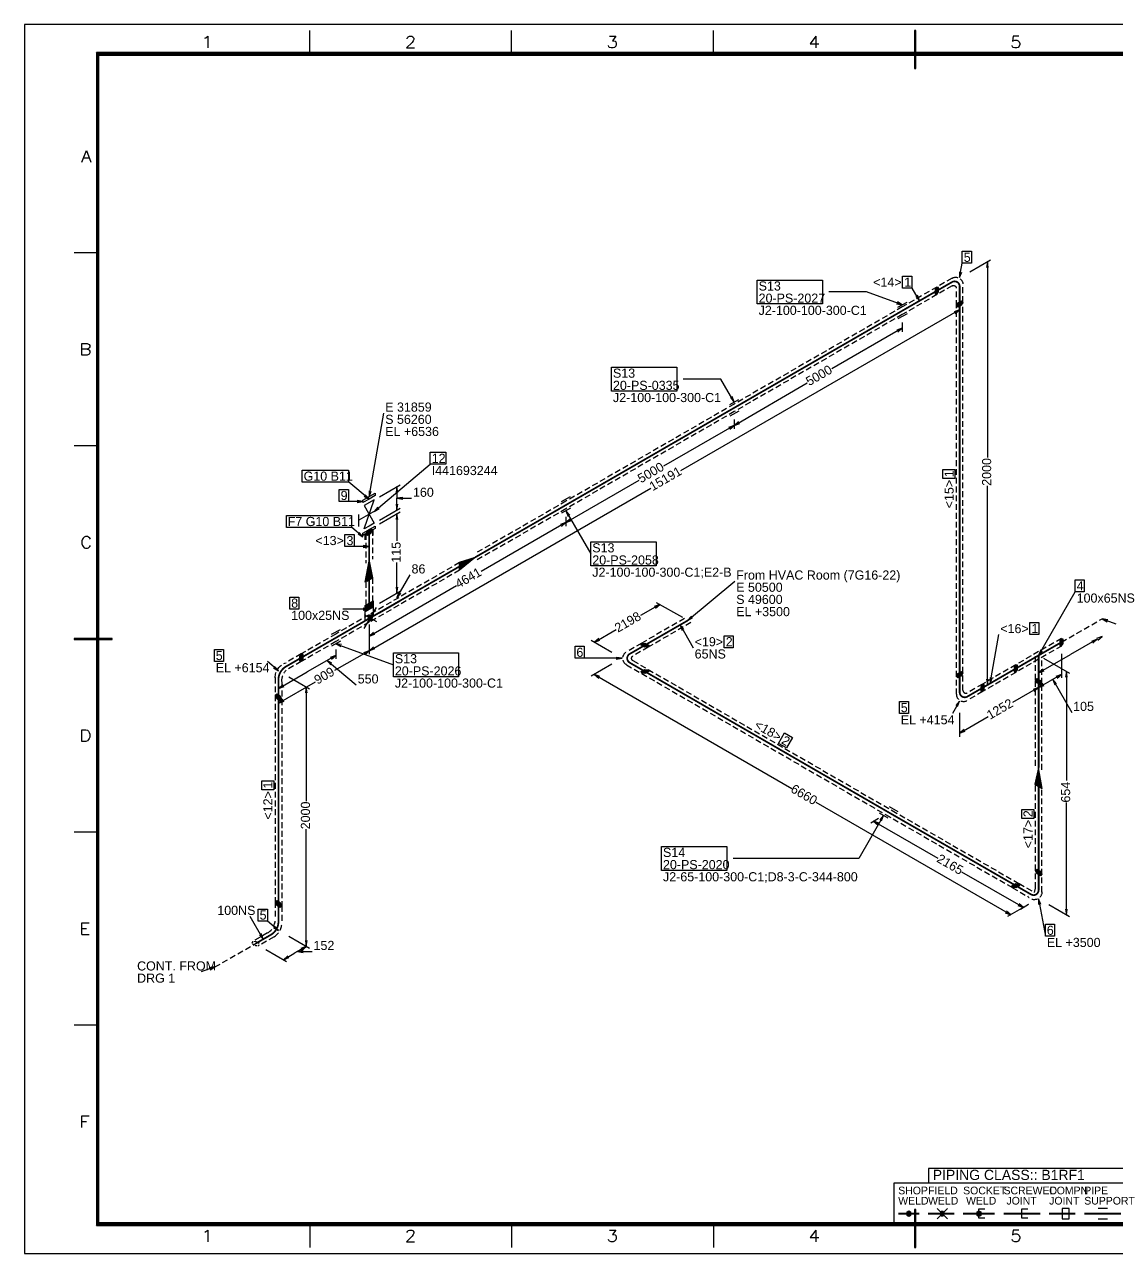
# Model space of a CAD drawing. Extents: x 0 to 594, y 0 to 420.
# Drawn here: x 0 to 373.3, y 0 to 420 of the extents above; entities that cross this region are included whole.
import ezdxf

# ---------------------------------------------------------------- set-up
doc = ezdxf.new("R2010")
doc.units = 0
doc.linetypes.add('GT100', pattern=[1, 0.666667, -0.333333])
doc.linetypes.add('GT110', pattern=[3, 2, -1])
doc.styles.add('HTX1', font='O8116901', dxfattribs={"width": 1.02})

msp = doc.modelspace()

# ---------------------------------------------------------------- linework, layer by layer
at = {"layer": 'GT_1', "flags": 128}
for points in [[(0, 0), (594, 0), (594, 420), (0, 420), (0, 0)], [(61.6, 415.3), (62, 415.5), (62.6, 416), (62.6, 412)], [(97.5, 410), (97.5, 418)], [(130.8, 415.1), (130.8, 415.3), (131, 415.6), (131.2, 415.8), (131.6, 416), (132.4, 416), (132.7, 415.8), (132.9, 415.6), (133.1, 415.3), (133.1, 414.9), (132.9, 414.5), (132.5, 413.9), (130.6, 412), (133.3, 412)], [(166.5, 410), (166.5, 418)], [(200, 416), (202.1, 416), (201, 414.5), (201.5, 414.5), (201.9, 414.3), (202.1, 414.1), (202.3, 413.5), (202.3, 413.2), (202.1, 412.6), (201.7, 412.2), (201.2, 412), (200.6, 412), (200, 412.2), (199.8, 412.4), (199.6, 412.8)], [(235.5, 410), (235.5, 418)], [(270.5, 416), (268.6, 413.4), (271.5, 413.4)], [(270.5, 416), (270.5, 412)], [(304.3, 405), (304.7, 405), (304.7, 418), (304.3, 418), (304.3, 405)], [(304.5, 405), (304.5, 418)], [(304.5, 410), (304.5, 418)], [(339.9, 416), (338, 416), (337.8, 414.3), (338, 414.5), (338.6, 414.7), (339.2, 414.7), (339.7, 414.5), (340.1, 414.1), (340.3, 413.5), (340.3, 413.2), (340.1, 412.6), (339.7, 412.2), (339.2, 412), (338.6, 412), (338, 412.2), (337.8, 412.4), (337.6, 412.8)], [(583.6, 409.6), (584.4, 410.4), (24.6, 410.4), (25.4, 409.6), (583.6, 409.6)], [(25.4, 409.6), (24.6, 410.4), (24.6, 9.6), (25.4, 10.4), (25.4, 409.6)], [(584.2, 410.2), (24.8, 410.2), (25, 410), (584, 410), (583.8, 409.8), (25.2, 409.8)], [(24.8, 410.2), (24.8, 9.8), (25, 10), (25, 410), (25.2, 409.8), (25.2, 10.2)], [(25, 10), (584, 10), (584, 85), (404, 85), (404, 410), (25, 410), (25, 10)], [(19.6, 373), (21.2, 377), (22.7, 373)], [(20.2, 374.4), (22.1, 374.4)], [(25, 342), (17, 342)], [(320.6, 342.5), (323.7, 342.5), (323.7, 338.4), (320.6, 338.4), (320.6, 342.5)], [(319.7, 333.5), (320.6, 338.4)], [(323.2, 335.5), (330.3, 339.6)], [(329.5, 337), (329.2, 339), (328.9, 337)], [(329.2, 339), (329.2, 272)], [(250.5, 332.7), (272.8, 332.7), (272.8, 324.5), (250.5, 324.5), (250.5, 332.7)], [(300.2, 334), (303.3, 334), (303.3, 329.9), (300.2, 329.9), (300.2, 334)], [(319.7, 335.5), (319.7, 333.5), (320.4, 335.4)], [(300.1, 324.2), (287.9, 328.6), (275, 328.6)], [(306, 325.6), (303.5, 329.9)], [(312.5, 330.1), (311.9, 330.2), (311.3, 329.4), (311.3, 327.9), (311.9, 327.8), (312.5, 328.6), (312.5, 330.1)], [(311.3, 329.4), (312.5, 329.4)], [(311.3, 329.2), (312.5, 329.2)], [(311.3, 329), (312.5, 329)], [(311.3, 328.8), (312.5, 328.8)], [(311.3, 328.6), (312.5, 328.6)], [(311.3, 328.4), (312.35, 328.4)], [(311.3, 328.2), (312.2, 328.2)], [(311.3, 328), (312.05, 328)], [(311.45, 329.6), (312.5, 329.6)], [(311.6, 329.8), (312.5, 329.8)], [(311.75, 330), (312.5, 330)], [(319.7, 329.5), (319.7, 321.3)], [(298.1, 324.5), (300.1, 324.2), (298.4, 325.2)], [(298.6, 323.4), (301.7, 325.1)], [(304.7, 327.1), (306, 325.6), (305.3, 327.5)], [(319.1, 323.4), (318.6, 323.9), (319.1, 324.9), (320.3, 325.6), (320.8, 325.1), (320.3, 324.1), (319.1, 323.4)], [(318.65, 324), (320.13, 324)], [(318.7, 323.8), (319.79, 323.8)], [(318.75, 324.2), (320.35, 324.2)], [(318.85, 324.4), (320.45, 324.4)], [(318.9, 323.6), (319.44, 323.6)], [(318.95, 324.6), (320.55, 324.6)], [(319.05, 324.8), (320.65, 324.8)], [(319.27, 325), (320.75, 325)], [(319.61, 325.2), (320.7, 325.2)], [(319.96, 325.4), (320.5, 325.4)], [(319.7, 322.5), (224.3, 267.5)], [(301.7, 321.1), (298.6, 319.4)], [(318.2, 321.2), (319.7, 322.5), (317.8, 321.8)], [(300.1, 316.2), (276, 302.3)], [(298.6, 314.9), (300.1, 316.2), (298.2, 315.5)], [(300.1, 318.2), (300.1, 315)], [(19.6, 307), (19.6, 311), (21.4, 311), (21.9, 310.8), (22.1, 310.6), (22.3, 310.3), (22.3, 309.9), (22.1, 309.5), (21.9, 309.3), (21.4, 309.1), (19.6, 309.1)], [(21.4, 309.1), (21.9, 308.9), (22.1, 308.7), (22.3, 308.4), (22.3, 307.8), (22.1, 307.4), (21.9, 307.2), (21.4, 307), (19.6, 307)], [(200.7, 302.9), (223, 302.9), (223, 294.7), (200.7, 294.7), (200.7, 302.9)], [(242.6, 291), (238.1, 298.8), (225.2, 298.8)], [(242.6, 283), (267.6, 297.5)], [(241.1, 290.2), (244.2, 291.9)], [(241.3, 292.5), (242.6, 291), (241.9, 292.9)], [(117.8, 258.6), (122.8, 287.2)], [(244.2, 287.9), (241.1, 286.2)], [(242.6, 283), (218.5, 269.1)], [(241.1, 281.7), (242.6, 283), (240.7, 282.3)], [(242.6, 285), (242.6, 281.8)], [(242.6, 285), (242.6, 281.8)], [(244.1, 284.3), (242.6, 283), (244.5, 283.7)], [(25, 276), (17, 276)], [(138.7, 273.8), (144, 273.8), (144, 269.7), (138.7, 269.7), (138.7, 273.8)], [(119.5, 253.6), (138.7, 269.7)], [(94.9, 267.7), (110.8, 267.7), (110.8, 263.6), (94.9, 263.6), (94.9, 267.7)], [(314, 264.8), (314, 267.9), (318.1, 267.9), (318.1, 264.8), (314, 264.8)], [(107.6, 261.1), (110.7, 261.1), (110.7, 257), (107.6, 257), (107.6, 261.1)], [(117.8, 257.8), (110.9, 263.6)], [(117.8, 206), (214.1, 261.6)], [(117.8, 260.6), (117.8, 258.6), (118.5, 260.5)], [(121.3, 258.6), (128.4, 262.7)], [(127.6, 260.1), (127.3, 262.1), (127, 260.1)], [(127.3, 262.1), (127.3, 258.1)], [(185.1, 249.8), (210.1, 264.3)], [(329.2, 194.3), (329.2, 262.4)], [(115.7, 257), (110.7, 257)], [(113.7, 256.7), (115.7, 257), (113.7, 257.3)], [(117.8, 257.8), (115.7, 256.6), (115.7, 257.4), (119.9, 259.8), (119.9, 259), (117.8, 257.8)], [(116.1, 258.8), (117.8, 257.8), (116.5, 259.3)], [(117.8, 248.6), (116.1, 247.6), (119.5, 257.6), (116.1, 255.6), (119.5, 249.6), (117.8, 248.6)], [(129.3, 258.4), (127.3, 258.1), (129.3, 257.8)], [(127.3, 254.1), (127.3, 258.1)], [(127.3, 258.1), (132.3, 258.1)], [(183.6, 257), (186.7, 258.7)], [(89.5, 252.2), (111.8, 252.2), (111.8, 248.1), (89.5, 248.1), (89.5, 252.2)], [(119.9, 253.8), (114.3, 250.6)], [(114.3, 248.5), (114.3, 252.5)], [(120.8, 255.1), (119.5, 253.6), (121.2, 254.6)], [(121.3, 250.6), (128.4, 254.7)], [(121.3, 249.4), (128.4, 253.5)], [(127, 256.1), (127.3, 254.1), (127.6, 256.1)], [(127.6, 250.9), (127.3, 252.9), (127, 250.9)], [(127.3, 252.9), (127.3, 243.6)], [(186.7, 254.7), (183.6, 253)], [(186.4, 252.3), (185.1, 253.8), (185.8, 251.9)], [(185.1, 253.8), (193.6, 239.1)], [(115.7, 244.9), (111.9, 248.1)], [(117.8, 246.6), (115.7, 245.4), (115.7, 246.2), (119.9, 248.6), (119.9, 247.8), (117.8, 246.6)], [(185.1, 249.8), (156.1, 233.1)], [(183.6, 248.5), (185.1, 249.8), (183.2, 249.1)], [(185.1, 251.8), (185.1, 248.6)], [(185.1, 251.8), (185.1, 248.6)], [(186.6, 251.1), (185.1, 249.8), (187, 250.5)], [(22.5, 244.1), (22.3, 244.5), (21.9, 244.8), (21.5, 245), (20.8, 245), (20.4, 244.8), (20, 244.5), (19.8, 244.1), (19.6, 243.5), (19.6, 242.5), (19.8, 242), (20, 241.6), (20.4, 241.2), (20.8, 241), (21.5, 241), (21.9, 241.2), (22.3, 241.6), (22.5, 242)], [(109.5, 245.7), (112.7, 245.7), (112.7, 241.6), (109.5, 241.6), (109.5, 245.7)], [(114, 245.9), (115.7, 244.9), (114.4, 246.4)], [(116.5, 243.9), (116.5, 245.9)], [(117.2, 247), (116.7, 246), (117.2, 245.5), (118.4, 246.2), (118.9, 247.2), (118.4, 247.7), (117.2, 247)], [(116.7, 246), (118.06, 246)], [(116.8, 246.2), (118.4, 246.2)], [(116.9, 246.4), (118.5, 246.4)], [(116.9, 245.8), (117.71, 245.8)], [(117, 246.6), (118.6, 246.6)], [(117.1, 246.8), (118.7, 246.8)], [(117.2, 247), (118.8, 247)], [(117.54, 247.2), (118.9, 247.2)], [(117.89, 247.4), (118.7, 247.4)], [(119.2, 245.5), (119.2, 247.4)], [(117.8, 241.6), (112.8, 241.6)], [(115.8, 241.3), (117.8, 241.6), (115.8, 241.9)], [(193.6, 243.2), (215.9, 243.2), (215.9, 235), (193.6, 235), (193.6, 243.2)], [(117.8, 230.2), (116.5, 229.4), (117.8, 236.6), (119, 230.9), (116.6, 229.5), (117.8, 236), (118.9, 230.8), (116.8, 229.6), (117.8, 235.3), (118.7, 230.7), (117, 229.7), (117.8, 234.7), (118.5, 230.6), (117.1, 229.8), (117.8, 234.1), (118.4, 230.5), (117.3, 229.9), (117.8, 233.5), (118.2, 230.4), (117.5, 230), (117.8, 232.9), (118, 230.3), (117.6, 230.1), (117.8, 232.3), (117.9, 230.2), (117.8, 230.2), (117.8, 236.6)], [(127.3, 225.7), (127.3, 236.1)], [(148.7, 234.8), (148.7, 236.3), (154.2, 238), (148.7, 233.5), (148.7, 236.1), (153.7, 237.7), (148.7, 233.6), (148.7, 236), (153.1, 237.4), (148.7, 233.7), (148.7, 235.8), (152.6, 237), (148.7, 233.9), (148.7, 235.6), (152.1, 236.8), (148.7, 234.1), (148.7, 235.4), (151.5, 236.4), (148.7, 234.3), (148.7, 235.2), (151.1, 236.2), (148.7, 234.5), (148.7, 235), (150.5, 235.8), (148.7, 234.7), (148.7, 234.8), (154.2, 238)], [(127.3, 224.1), (131.8, 231.9)], [(117.8, 211), (147.7, 228.3)], [(127, 227.7), (127.3, 225.7), (127.6, 227.7)], [(226.7, 216.3), (242.8, 229.8)], [(359.2, 230.2), (362.3, 230.2), (362.3, 226.1), (359.2, 226.1), (359.2, 230.2)], [(90.7, 224.3), (93.8, 224.3), (93.8, 220.2), (90.7, 220.2), (90.7, 224.3)], [(117.8, 220.2), (116.4, 219.4), (116.4, 221.4), (119.2, 223), (119.2, 221), (117.8, 220.2)], [(116.4, 219.4), (116.6, 221.5), (117, 219.7), (117.3, 221.9), (117.7, 220.1), (118, 222.3), (118.4, 220.5), (118.7, 222.7), (119, 220.9), (119, 222.9), (118.7, 220.7), (118.4, 222.5), (118, 220.3), (117.7, 222.1), (117.3, 219.9), (117, 221.7), (116.6, 219.5), (116.4, 221.4)], [(121.3, 222.2), (128.4, 226.3)], [(121.3, 222.2), (128.4, 226.3)], [(121.3, 219), (128.4, 223.1)], [(128, 226), (127.3, 224.1), (128.6, 225.6)], [(346.7, 204.4), (359.2, 226.1)], [(117.8, 220.2), (108.8, 220.2)], [(115.8, 219.9), (117.8, 220.2), (115.8, 220.5)], [(116.1, 213.6), (120.3, 220.8)], [(116.1, 218.4), (120.3, 216)], [(117.8, 217), (116.4, 216.2), (116.4, 219.4), (119.2, 221), (119.2, 217.8), (117.8, 217)], [(117.8, 218), (118.6, 218.4), (119, 217.7), (118.6, 216.5), (117.8, 216), (117.4, 216.8), (117.8, 218)], [(217.2, 221.8), (210.6, 218)], [(215.7, 220.5), (217.2, 221.8), (215.3, 221.1)], [(225, 217.3), (216.1, 222.4)], [(117.4, 216.8), (118.7, 216.8)], [(117.47, 217), (118.77, 217)], [(117.5, 216.6), (118.63, 216.6)], [(117.53, 217.2), (118.83, 217.2)], [(117.6, 217.4), (118.9, 217.4)], [(117.6, 216.4), (118.44, 216.4)], [(117.67, 217.6), (118.97, 217.6)], [(117.73, 217.8), (118.94, 217.8)], [(117.8, 218), (118.83, 218)], [(117.8, 215), (117.8, 209.8)], [(117.8, 215), (117.8, 204.8)], [(118.2, 218.2), (118.71, 218.2)], [(225.4, 213.3), (224.1, 214.8), (224.8, 212.9)], [(224.1, 214.8), (228.6, 207)], [(228, 217.8), (226.7, 216.3), (228.4, 217.3)], [(343.7, 215.6), (346.8, 215.6), (346.8, 211.5), (343.7, 211.5), (343.7, 215.6)], [(370.4, 216.6), (368.4, 216.9), (370.1, 215.9)], [(368.4, 216.9), (373.1, 215.2)], [(30, 209.8), (30, 210.2), (17, 210.2), (17, 209.8), (30, 209.8)], [(30, 210), (17, 210)], [(25, 210), (17, 210)], [(104.9, 211.6), (108, 213.3)], [(117.8, 213), (117.8, 204.8)], [(119.3, 212.3), (117.8, 211), (119.7, 211.7)], [(194.8, 208.9), (202.3, 213.2)], [(196.3, 210.2), (194.8, 208.9), (196.7, 209.6)], [(239.2, 211.1), (242.3, 211.1), (242.3, 207), (239.2, 207), (239.2, 211.1)], [(330.1, 194.8), (333.1, 211.5)], [(355.1, 210), (354.5, 210.1), (353.9, 209.3), (353.9, 207.8), (354.5, 207.7), (355.1, 208.5), (355.1, 210)], [(354.43, 210), (355.1, 210)], [(366.9, 209.6), (368.4, 210.9), (366.5, 210.2)], [(64.9, 206.4), (68, 206.4), (68, 202.3), (64.9, 202.3), (64.9, 206.4)], [(108, 209.3), (104.9, 207.6)], [(117.8, 206), (106, 199.2)], [(108.4, 208.1), (106.4, 208.4), (108.1, 207.4)], [(106.4, 208.4), (126.1, 201.2)], [(106.4, 206.4), (106.4, 203.2)], [(116.3, 204.7), (117.8, 206), (115.9, 205.3)], [(119.3, 207.3), (117.8, 206), (119.7, 206.7)], [(188.2, 207.5), (191.3, 207.5), (191.3, 203.4), (188.2, 203.4), (188.2, 207.5)], [(200.8, 205.4), (193.7, 209.5)], [(213.4, 207.9), (213.2, 207.3), (212.1, 207.2), (210.8, 207.9), (211, 208.5), (212.1, 208.6), (213.4, 207.9)], [(210.83, 208), (213.21, 208)], [(210.9, 208.2), (212.84, 208.2)], [(210.97, 208.4), (212.47, 208.4)], [(210.99, 207.8), (213.37, 207.8)], [(211.36, 207.6), (213.3, 207.6)], [(211.73, 207.4), (213.23, 207.4)], [(347.4, 206.3), (346.7, 204.4), (348, 205.9)], [(353.9, 209.2), (355.1, 209.2)], [(353.9, 209), (355.1, 209)], [(353.9, 208.8), (355.1, 208.8)], [(353.9, 208.6), (355.1, 208.6)], [(353.9, 208.4), (355.02, 208.4)], [(353.9, 208.2), (354.88, 208.2)], [(353.9, 208), (354.73, 208)], [(353.9, 207.8), (354.57, 207.8)], [(353.98, 209.4), (355.1, 209.4)], [(354.12, 209.6), (355.1, 209.6)], [(354.27, 209.8), (355.1, 209.8)], [(366.7, 209.9), (357.6, 204.7)], [(365.2, 208.6), (366.7, 209.9), (364.8, 209.2)], [(86.8, 199.1), (83, 202.3)], [(95.2, 204.7), (94.6, 204.8), (94, 204), (94, 202.5), (94.6, 202.4), (95.2, 203.2), (95.2, 204.7)], [(94, 204), (95.2, 204)], [(94, 203.8), (95.2, 203.8)], [(94, 203.6), (95.2, 203.6)], [(94, 203.4), (95.2, 203.4)], [(94, 203.2), (95.2, 203.2)], [(94, 203), (95.05, 203)], [(94, 202.8), (94.9, 202.8)], [(94, 202.6), (94.75, 202.6)], [(94.15, 204.2), (95.2, 204.2)], [(94.3, 204.4), (95.2, 204.4)], [(94.45, 204.6), (95.2, 204.6)], [(106.4, 204.4), (96.6, 198.8)], [(105.1, 201.7), (103.4, 202.7), (104.7, 201.2)], [(103.4, 202.7), (113.4, 194.3)], [(104.9, 203.1), (106.4, 204.4), (104.5, 203.7)], [(126.1, 205.3), (148.4, 205.3), (148.4, 197.1), (126.1, 197.1), (126.1, 205.3)], [(204.3, 203.4), (191.3, 203.4)], [(202.3, 203.1), (204.3, 203.4), (202.3, 203.7)], [(346.7, 198.4), (357.6, 204.7)], [(346.7, 202.4), (346.7, 192.2)], [(346.7, 202.4), (346.7, 192.2)], [(346.7, 202.4), (346.7, 197.2)], [(348.4, 203.4), (357.3, 198.3)], [(354.5, 204.9), (354.5, 196.7)], [(85.1, 200.1), (86.8, 199.1), (85.5, 200.6)], [(86.8, 193.1), (96.6, 198.8)], [(200.8, 201.4), (193.7, 197.3)], [(196.7, 197.2), (194.8, 197.9), (196.3, 196.6)], [(194.8, 197.9), (262.3, 158.9)], [(212.1, 199.6), (213.2, 199.5), (213.4, 198.9), (212.1, 198.2), (211, 198.3), (210.8, 198.9), (212.1, 199.6)], [(210.83, 198.8), (213.21, 198.8)], [(210.9, 198.6), (212.84, 198.6)], [(210.97, 198.4), (212.47, 198.4)], [(210.99, 199), (213.37, 199)], [(211.36, 199.2), (213.3, 199.2)], [(211.73, 199.4), (213.23, 199.4)], [(319.1, 196.7), (318.6, 197.2), (319.1, 198.2), (320.3, 198.9), (320.8, 198.4), (320.3, 197.4), (319.1, 196.7)], [(318.7, 197.4), (320.3, 197.4)], [(318.8, 197.6), (320.4, 197.6)], [(318.9, 197.8), (320.5, 197.8)], [(319, 198), (320.6, 198)], [(319.1, 198.2), (320.7, 198.2)], [(319.44, 198.4), (320.8, 198.4)], [(319.79, 198.6), (320.6, 198.6)], [(339.5, 201), (338.9, 201.1), (338.3, 200.3), (338.3, 198.8), (338.9, 198.7), (339.5, 199.5), (339.5, 201)], [(338.3, 200.2), (339.5, 200.2)], [(338.3, 200), (339.5, 200)], [(338.3, 199.8), (339.5, 199.8)], [(338.3, 199.6), (339.5, 199.6)], [(338.3, 199.4), (339.43, 199.4)], [(338.3, 199.2), (339.27, 199.2)], [(338.3, 199), (339.12, 199)], [(338.3, 198.8), (338.98, 198.8)], [(338.38, 200.4), (339.5, 200.4)], [(338.52, 200.6), (339.5, 200.6)], [(338.68, 200.8), (339.5, 200.8)], [(338.82, 201), (339.5, 201)], [(348.2, 199.7), (346.7, 198.4), (348.6, 199.1)], [(354.5, 197.9), (350.6, 195.7)], [(353, 196.6), (354.5, 197.9), (352.6, 197.2)], [(356.5, 196.9), (356.2, 198.9), (355.9, 196.9)], [(356.2, 198.9), (356.2, 161.6)], [(86.8, 188.1), (99.5, 195.4)], [(86.8, 195.1), (86.8, 191.9)], [(86.8, 195.1), (86.8, 186.9)], [(88.3, 194.4), (86.8, 193.1), (88.7, 193.8)], [(90.3, 197.1), (97.4, 193)], [(96.6, 191.6), (96.3, 193.6), (96, 191.6)], [(96.3, 193.6), (96.3, 154.6)], [(318.6, 197.2), (319.96, 197.2)], [(318.8, 197), (319.61, 197)], [(323.2, 190.8), (330.3, 194.9)], [(328.1, 194.4), (327.5, 194.5), (326.9, 193.7), (326.9, 192.2), (327.5, 192.1), (328.1, 192.9), (328.1, 194.4)], [(326.9, 193.6), (328.1, 193.6)], [(326.9, 193.4), (328.1, 193.4)], [(326.98, 193.8), (328.1, 193.8)], [(327.12, 194), (328.1, 194)], [(327.27, 194.2), (328.1, 194.2)], [(327.43, 194.4), (328.1, 194.4)], [(328.9, 196.3), (329.2, 194.3), (329.5, 196.3)], [(330.1, 196.8), (330.1, 194.8), (330.8, 196.7)], [(346.7, 193.4), (337.8, 188.3)], [(345.2, 192.1), (346.7, 193.4), (344.8, 192.7)], [(346.1, 195), (345.6, 196), (346.1, 196.5), (347.3, 195.8), (347.8, 194.8), (347.3, 194.3), (346.1, 195)], [(345.6, 196), (346.96, 196)], [(345.7, 195.8), (347.3, 195.8)], [(345.8, 196.2), (346.61, 196.2)], [(345.8, 195.6), (347.4, 195.6)], [(345.9, 195.4), (347.5, 195.4)], [(346, 195.2), (347.6, 195.2)], [(346.1, 195), (347.7, 195)], [(346.44, 194.8), (347.8, 194.8)], [(346.7, 193.4), (350.6, 195.7)], [(348.2, 194.7), (346.7, 193.4), (348.6, 194.1)], [(346.79, 194.6), (347.6, 194.6)], [(352.8, 194.7), (351.5, 196.2), (352.2, 194.3)], [(351.5, 196.2), (358, 184.9)], [(86.2, 191.2), (85.7, 190.7), (86.2, 189.7), (87.4, 189), (87.9, 189.5), (87.4, 190.5), (86.2, 191.2)], [(85.75, 190.6), (87.23, 190.6)], [(85.8, 190.8), (86.89, 190.8)], [(85.85, 190.4), (87.45, 190.4)], [(85.95, 190.2), (87.55, 190.2)], [(86, 191), (86.54, 191)], [(86.05, 190), (87.65, 190)], [(86.15, 189.8), (87.75, 189.8)], [(86.37, 189.6), (87.85, 189.6)], [(86.71, 189.4), (87.8, 189.4)], [(88.3, 189.4), (86.8, 188.1), (88.7, 188.8)], [(87.06, 189.2), (87.6, 189.2)], [(326.9, 193.2), (328.1, 193.2)], [(326.9, 193), (328.1, 193)], [(326.9, 192.8), (328.02, 192.8)], [(326.9, 192.6), (327.88, 192.6)], [(326.9, 192.4), (327.73, 192.4)], [(326.9, 192.2), (327.57, 192.2)], [(299.1, 188.6), (302.2, 188.6), (302.2, 184.5), (299.1, 184.5), (299.1, 188.6)], [(319.7, 188.8), (317.2, 184.5)], [(319, 186.9), (319.7, 188.8), (318.4, 187.3)], [(319.7, 184.8), (319.7, 176.6)], [(319.7, 177.8), (329.5, 183.5)], [(19.6, 175), (19.6, 179), (21, 179), (21.5, 178.8), (21.9, 178.5), (22.1, 178.1), (22.3, 177.5), (22.3, 176.5), (22.1, 176), (21.9, 175.6), (21.5, 175.2), (21, 175), (19.6, 175)], [(259.8, 177.9), (262.5, 176.3), (260.5, 172.8), (257.8, 174.3), (259.8, 177.9)], [(321.2, 179.1), (319.7, 177.8), (321.6, 178.5)], [(346.7, 166), (345.4, 160.4), (347.9, 158.9), (346.7, 166), (345.5, 160.3), (347.8, 159), (346.7, 165.4), (345.7, 160.2), (347.6, 159.1), (346.7, 164.9), (345.9, 160.1), (347.4, 159.2), (346.7, 164.2), (346, 160), (347.3, 159.3), (346.7, 163.6), (346.2, 159.9), (347.1, 159.4), (346.7, 163), (346.4, 159.8), (346.9, 159.5), (346.7, 162.4), (346.5, 159.7), (346.8, 159.6), (346.7, 161.8), (346.7, 159.6)], [(81.1, 158.4), (81.1, 161.5), (85.2, 161.5), (85.2, 158.4), (81.1, 158.4)], [(337.2, 115.7), (270.6, 154.1)], [(298.7, 150.9), (295.7, 152.6)], [(341, 148.6), (341, 151.7), (345.1, 151.7), (345.1, 148.6), (341, 148.6)], [(356.2, 115.7), (356.2, 154.1)], [(293.7, 149.7), (285.2, 135), (242.3, 135)], [(292, 148.7), (289.3, 147.1)], [(292.2, 147), (290.3, 147.7), (291.8, 146.4)], [(290.3, 147.7), (312.2, 135.1)], [(292.2, 150.6), (295.2, 148.9)], [(293, 147.8), (293.7, 149.7), (292.4, 148.2)], [(25, 144), (17, 144)], [(96.3, 104.9), (96.3, 145)], [(217.8, 139.1), (240.1, 139.1), (240.1, 130.9), (217.8, 130.9), (217.8, 139.1)], [(341.5, 118.2), (320.5, 130.3)], [(346.1, 129.8), (345.6, 130.8), (346.1, 131.3), (347.3, 130.6), (347.8, 129.6), (347.3, 129.1), (346.1, 129.8)], [(345.6, 130.8), (346.96, 130.8)], [(345.7, 130.6), (347.3, 130.6)], [(345.8, 131), (346.61, 131)], [(345.8, 130.4), (347.4, 130.4)], [(338.9, 126.4), (340, 126.3), (340.2, 125.7), (338.9, 125), (337.8, 125.1), (337.6, 125.7), (338.9, 126.4)], [(338.16, 126), (340.1, 126)], [(338.53, 126.2), (340.03, 126.2)], [(345.9, 130.2), (347.5, 130.2)], [(346, 130), (347.6, 130)], [(346.1, 129.8), (347.7, 129.8)], [(346.44, 129.6), (347.8, 129.6)], [(346.79, 129.4), (347.6, 129.4)], [(337.63, 125.6), (340.01, 125.6)], [(337.7, 125.4), (339.64, 125.4)], [(337.77, 125.2), (339.27, 125.2)], [(337.79, 125.8), (340.17, 125.8)], [(79.9, 117.7), (83, 117.7), (83, 113.6), (79.9, 113.6), (79.9, 117.7)], [(86.2, 120.5), (85.7, 120), (86.2, 119), (87.4, 118.3), (87.9, 118.8), (87.4, 119.8), (86.2, 120.5)], [(85.7, 120), (87.06, 120)], [(85.8, 119.8), (87.4, 119.8)], [(85.9, 120.2), (86.71, 120.2)], [(85.9, 119.6), (87.5, 119.6)], [(86, 119.4), (87.6, 119.4)], [(86.1, 119.2), (87.7, 119.2)], [(86.2, 119), (87.8, 119)], [(86.54, 118.8), (87.9, 118.8)], [(86.89, 118.6), (87.7, 118.6)], [(343.2, 119.2), (336.1, 115.1)], [(339.6, 118.9), (341.5, 118.2), (340, 119.5)], [(343.2, 119.2), (340.5, 117.6)], [(347.4, 119.3), (346.7, 121.2), (346.7, 119.2)], [(346.7, 121.2), (349, 108.4)], [(350.2, 119.2), (357.3, 115.1)], [(355.9, 117.7), (356.2, 115.7), (356.5, 117.7)], [(81.6, 107.4), (77.1, 115.2)], [(86.8, 110.4), (83, 113.6)], [(335.3, 116.4), (337.2, 115.7), (335.7, 117)], [(19.6, 109), (19.6, 113), (22.1, 113)], [(19.6, 111.1), (21.2, 111.1)], [(80.3, 108.9), (81.6, 107.4), (80.9, 109.3)], [(85.1, 111.4), (86.8, 110.4), (85.5, 111.9)], [(349, 112.5), (352.1, 112.5), (352.1, 108.4), (349, 108.4), (349, 112.5)], [(19.6, 109), (22.1, 109)], [(90.3, 108.4), (97.4, 104.3)], [(90.3, 108.4), (97.4, 104.3)], [(96, 106.9), (96.3, 104.9), (96.6, 106.9)], [(82.5, 103.9), (89.6, 99.8)], [(88.5, 100.4), (92.4, 102.7)], [(90, 101.7), (88.5, 100.4), (90.4, 101.1)], [(96.3, 104.9), (92.4, 102.7)], [(95.3, 103.5), (93.3, 103.2), (95.3, 102.9)], [(93.3, 103.2), (98.3, 103.2)], [(94.8, 103.6), (96.3, 104.9), (94.4, 104.2)], [(65.1, 97.9), (60.4, 96.2)], [(63.4, 96.9), (65.1, 97.9), (63.1, 97.6)], [(25, 78), (17, 78)], [(19.6, 43), (19.6, 47), (22.1, 47)], [(19.6, 45.1), (21.2, 45.1)], [(404, 29), (309, 29), (309, 24)], [(307.4, 24), (297.2, 24), (297.2, 10)], [(319.4, 24), (307.4, 24)], [(404, 24), (309, 24)], [(333.2, 24), (319.4, 24)], [(348.8, 24), (333.2, 24)], [(360.8, 24), (348.8, 24)], [(376.4, 24), (360.8, 24)], [(302.9, 13), (302.3, 12.6), (301.7, 13), (301.7, 14.2), (302.3, 14.6), (302.9, 14.2), (302.9, 13)], [(301.7, 14.2), (302.9, 14.2)], [(301.7, 14), (302.9, 14)], [(301.7, 13.8), (302.9, 13.8)], [(301.7, 13.6), (302.9, 13.6)], [(301.7, 13.4), (302.9, 13.4)], [(301.7, 13.2), (302.9, 13.2)], [(301.7, 13), (302.9, 13)], [(302, 14.4), (302.6, 14.4)], [(302, 12.8), (302.6, 12.8)], [(304.7, 15), (304.3, 15), (304.3, 2), (304.7, 2), (304.7, 15)], [(304.5, 15), (304.5, 2)], [(312, 11.8), (315.6, 15.4)], [(312, 15.4), (315.6, 11.8)], [(313.4, 12.9), (314.1, 12.9), (314.5, 13.6), (314.1, 14.3), (313.4, 14.3), (313, 13.6), (313.4, 12.9)], [(313, 13.6), (314.5, 13.6)], [(313.11, 13.8), (314.39, 13.8)], [(313.11, 13.4), (314.39, 13.4)], [(313.23, 14), (314.27, 14)], [(313.23, 13.2), (314.27, 13.2)], [(313.34, 14.2), (314.16, 14.2)], [(313.34, 13), (314.16, 13)], [(326.9, 13), (326.3, 12.6), (325.7, 13), (325.7, 14.2), (326.3, 14.6), (326.9, 14.2), (326.9, 13)], [(325.7, 14.2), (326.9, 14.2)], [(325.7, 14), (326.9, 14)], [(325.7, 13.8), (326.9, 13.8)], [(325.7, 13.6), (326.9, 13.6)], [(325.7, 13.4), (326.9, 13.4)], [(325.7, 13.2), (326.9, 13.2)], [(325.7, 13), (326.9, 13)], [(326, 14.4), (326.6, 14.4)], [(326, 12.8), (326.6, 12.8)], [(328.3, 12), (326.3, 12), (326.3, 15.2), (328.3, 15.2)], [(343, 12), (341, 12), (341, 15.2), (343, 15.2)], [(354.8, 13.6), (354.8, 11.8), (357.1, 11.8), (357.1, 15.4), (354.8, 15.4), (354.8, 13.6), (357.1, 13.6)], [(370.2, 15.4), (367.1, 15.4)], [(25.4, 10.4), (24.6, 9.6), (584.4, 9.6), (583.6, 10.4), (25.4, 10.4)], [(24.8, 9.8), (584.2, 9.8), (584, 10), (25, 10), (25.2, 10.2), (583.8, 10.2)], [(97.5, 10), (97.5, 2)], [(166.5, 10), (166.5, 2)], [(235.5, 10), (235.5, 2)], [(304.5, 10), (304.5, 2)], [(367.1, 11.8), (370.2, 11.8)], [(61.6, 7.3), (62, 7.5), (62.6, 8), (62.6, 4)], [(130.8, 7.1), (130.8, 7.3), (131, 7.6), (131.2, 7.8), (131.6, 8), (132.4, 8), (132.7, 7.8), (132.9, 7.6), (133.1, 7.3), (133.1, 6.9), (132.9, 6.5), (132.5, 5.9), (130.6, 4), (133.3, 4)], [(200, 8), (202.1, 8), (201, 6.5), (201.5, 6.5), (201.9, 6.3), (202.1, 6.1), (202.3, 5.5), (202.3, 5.2), (202.1, 4.6), (201.7, 4.2), (201.2, 4), (200.6, 4), (200, 4.2), (199.8, 4.4), (199.6, 4.8)], [(270.5, 8), (268.6, 5.4), (271.5, 5.4)], [(270.5, 8), (270.5, 4)], [(339.9, 8), (338, 8), (337.8, 6.3), (338, 6.5), (338.6, 6.7), (339.2, 6.7), (339.7, 6.5), (340.1, 6.1), (340.3, 5.5), (340.3, 5.2), (340.1, 4.6), (339.7, 4.2), (339.2, 4), (338.6, 4), (338, 4.2), (337.8, 4.4), (337.6, 4.8)]]:
    msp.add_lwpolyline(points, dxfattribs=at)
at = {"layer": 'GT_1', "const_width": 0.6, "flags": 128}
for points in [[(311.9, 329), (317.1, 332)], [(300.1, 322.2), (311.9, 329)], [(319.7, 330.5), (319.7, 324.5)], [(319.7, 324.5), (319.7, 197.8)], [(242.6, 289), (300.1, 322.2)], [(185.1, 255.8), (242.6, 289)], [(154.2, 238), (185.1, 255.8)], [(117.8, 236.6), (117.8, 246.6)], [(117.8, 217), (148.7, 234.8)], [(117.8, 220.2), (117.8, 230.2)], [(106.4, 210.4), (117.8, 217)], [(212.1, 207.9), (226.7, 216.3)], [(94.6, 203.6), (106.4, 210.4)], [(206.9, 204.9), (212.1, 207.9)], [(346.7, 204.4), (354.5, 208.9)], [(89.4, 200.6), (94.6, 203.6)], [(212.1, 198.9), (206.9, 201.9)], [(338.9, 199.9), (346.7, 204.4)], [(346.7, 204.4), (346.7, 195.4)], [(295.5, 150.7), (212.1, 198.9)], [(319.7, 197.8), (319.7, 191.8)], [(327.5, 193.3), (338.9, 199.9)], [(86.8, 190.1), (86.8, 196.1)], [(322.3, 190.3), (327.5, 193.3)], [(346.7, 195.4), (346.7, 166)], [(86.8, 119.4), (86.8, 190.1)], [(346.7, 159.6), (346.7, 130.2)], [(338.9, 125.7), (295.5, 150.7)], [(346.7, 130.2), (346.7, 124.2)], [(344.1, 122.7), (338.9, 125.7)], [(86.8, 113.4), (86.8, 119.4)], [(79, 105.9), (84.2, 108.9)], [(305.9, 13.6), (298.7, 13.6)], [(317.9, 13.6), (308.9, 13.6)], [(331.7, 13.6), (320.9, 13.6)], [(347.3, 13.6), (334.7, 13.6)], [(359.3, 13.6), (350.3, 13.6)], [(374.9, 13.6), (362.3, 13.6)]]:
    msp.add_lwpolyline(points, dxfattribs=at)
at = {"layer": 'GT_1', "linetype": 'GT110', "flags": 128}
for points in [[(317.1, 333.3), (311.9, 330.3)], [(311.9, 330.3), (300.1, 323.5)], [(311.9, 327.7), (300.1, 320.9)], [(317.1, 330.7), (311.9, 327.7)], [(318.6, 323.8), (318.6, 329.8)], [(320.8, 325.2), (320.8, 331.2)], [(300.1, 323.5), (242.6, 290.3)], [(318.6, 197.1), (318.6, 323.8)], [(320.8, 198.5), (320.8, 325.2)], [(300.1, 320.9), (242.6, 287.7)], [(242.6, 290.3), (185.1, 257.1)], [(242.6, 287.7), (185.1, 254.5)], [(185.1, 257.1), (154.2, 239.3)], [(185.1, 254.5), (154.2, 236.7)], [(116.7, 245.9), (116.7, 235.9)], [(118.9, 247.3), (118.9, 237.3)], [(148.7, 236.1), (117.8, 218.3)], [(148.7, 233.5), (117.8, 215.7)], [(116.7, 229.5), (116.7, 219.5)], [(118.9, 230.9), (118.9, 220.9)], [(117.8, 218.3), (106.4, 211.7)], [(117.8, 215.7), (106.4, 209.1)], [(225.6, 217), (211, 208.6)], [(227.8, 215.6), (213.2, 207.2)], [(354.5, 208.9), (368.4, 216.9)], [(106.4, 211.7), (94.6, 204.9)], [(354.5, 210.2), (346.7, 205.7)], [(106.4, 209.1), (94.6, 202.3)], [(211, 208.6), (205.8, 205.6)], [(213.2, 207.2), (208, 204.2)], [(354.5, 207.6), (346.7, 203.1)], [(94.6, 204.9), (89.4, 201.9)], [(94.6, 202.3), (89.4, 199.3)], [(208, 202.6), (213.2, 199.6)], [(346.7, 205.7), (338.9, 201.2)], [(346.7, 203.1), (338.9, 198.6)], [(345.6, 196.1), (345.6, 205.1)], [(347.8, 194.7), (347.8, 203.7)], [(205.8, 201.2), (211, 198.2)], [(211, 198.2), (294.4, 150)], [(213.2, 199.6), (296.6, 151.4)], [(320.8, 192.5), (320.8, 198.5)], [(338.9, 201.2), (327.5, 194.6)], [(338.9, 198.6), (327.5, 192)], [(85.7, 196.8), (85.7, 190.8)], [(87.9, 195.4), (87.9, 189.4)], [(318.6, 191.1), (318.6, 197.1)], [(327.5, 194.6), (322.3, 191.6)], [(345.6, 166.7), (345.6, 196.1)], [(347.8, 165.3), (347.8, 194.7)], [(85.7, 190.8), (85.7, 120.1)], [(87.9, 189.4), (87.9, 118.7)], [(327.5, 192), (322.3, 189)], [(345.6, 130.9), (345.6, 160.3)], [(347.8, 129.5), (347.8, 158.9)], [(296.6, 151.4), (340, 126.4)], [(294.4, 150), (337.8, 125)], [(345.6, 124.9), (345.6, 130.9)], [(340, 126.4), (345.2, 123.4)], [(347.8, 123.5), (347.8, 129.5)], [(337.8, 125), (343, 122)], [(345.57, 124.85), (345.23, 123.35)], [(85.7, 120.1), (85.7, 114.1)], [(87.9, 118.7), (87.9, 112.7)], [(83.1, 109.6), (77.9, 106.6)], [(65.1, 97.9), (79, 105.9)], [(85.3, 108.2), (80.1, 105.2)]]:
    msp.add_lwpolyline(points, dxfattribs=at)
at = {"layer": 'GT_1', "const_width": 0.6, "flags": 128}
for points in [[(317.1, 332, -0.577127), (319.7, 330.5)], [(206.9, 201.9, -0.57736), (206.9, 204.9)], [(86.8, 196.1, -0.268116), (89.4, 200.6)], [(319.7, 191.8, 0.577571), (322.3, 190.3)], [(346.7, 124.2, -0.577557), (344.1, 122.7)], [(84.2, 108.9, 0.267786), (86.8, 113.4)]]:
    msp.add_lwpolyline(points, format="xyb", dxfattribs=at)
at = {"layer": 'GT_1', "linetype": 'GT110', "flags": 128}
for points in [[(317.1, 333.3, -0.577191), (320.83, 331.15)], [(317.1, 330.7, -0.576963), (318.57, 329.85)], [(85.67, 196.75, -0.323799), (89.4, 201.9)], [(205.77, 201.25, -0.57736), (205.77, 205.55)], [(208.03, 202.55, -0.57736), (208.03, 204.25)], [(87.93, 195.45, -0.184899), (89.4, 199.3)], [(318.57, 191.15, 0.577506), (322.3, 189)], [(320.83, 192.45, 0.577734), (322.3, 191.6)], [(347.83, 123.55, -0.737523), (342.97, 122.05)], [(83.07, 109.55, 0.267786), (85.67, 114.05)], [(85.33, 108.25, 0.267786), (87.93, 112.75)]]:
    msp.add_lwpolyline(points, format="xyb", dxfattribs=at)
at = {"layer": 'GT_1', "linetype": 'GT100', "flags": 128}
msp.add_lwpolyline([(79, 106.6), (77.9, 106.5), (77.7, 105.9), (79, 105.2), (80.1, 105.3), (80.3, 105.9), (79, 106.6)], dxfattribs=at)

# ---------------------------------------------------------------- texts
at = {"layer": 'GT_1', "style": 'HTX1', "width": 1.02}
for s, height, p in [('5', 3.12, (321.1, 338.9)), ('S13', 3.125, (250.97, 329.1)), ('<14>', 3.125, (290.14, 330.4)), ('1', 3.12, (300.77, 330.4)), ('20-PS-2027', 3.125, (250.97, 324.93)), ('J2-100-100-300-C1', 3.125, (250.97, 320.77)), ('S13', 3.125, (201.17, 299.3)), ('20-PS-0335', 3.125, (201.17, 295.13)), ('J2-100-100-300-C1', 3.125, (201.17, 290.97)), ('E 31859', 3.125, (123.3, 287.7)), ('S 56260', 3.125, (123.3, 283.53)), ('EL +6536', 3.125, (123.3, 279.37)), ('12', 3.125, (139.2, 270.2)), ('I441693244', 3.125, (139.2, 266.03)), ('G10 B11', 3.125, (95.4, 264.1)), ('9', 3.12, (108.06, 257.5)), ('160', 3.125, (132.8, 258.6)), ('F7 G10 B11', 3.125, (89.97, 248.6)), ('<13>', 3.125, (99.44, 242.1)), ('3', 3.12, (110.07, 242.1)), ('S13', 3.125, (194.1, 239.6)), ('86', 3.125, (132.3, 232.4)), ('20-PS-2058', 3.125, (194.1, 235.43)), ('J2-100-100-300-C1;E2-B', 3.125, (194.1, 231.27)), ('From HVAC Room (7G16-22)', 3.125, (243.3, 230.3)), ('E 50500', 3.125, (243.3, 226.13)), ('4', 3.12, (359.7, 226.6)), ('8', 3.12, (91.16, 220.7)), ('S 49600', 3.125, (243.3, 221.97)), ('100x65NS', 3.125, (359.7, 222.43)), ('100x25NS', 3.125, (91.16, 216.53)), ('EL +3500', 3.125, (243.3, 217.8)), ('<16>', 3.125, (333.6, 212)), ('1', 3.12, (344.23, 212)), ('<19>', 3.125, (229.1, 207.5)), ('2', 3.12, (239.72, 207.5)), ('5', 3.12, (65.36, 202.8)), ('6', 3.12, (188.66, 203.9)), ('65NS', 3.125, (229.1, 203.33)), ('EL +6154', 3.125, (65.36, 198.63)), ('S13', 3.125, (126.6, 201.7)), ('550', 3.125, (113.9, 194.8)), ('20-PS-2026', 3.125, (126.6, 197.53)), ('J2-100-100-300-C1', 3.125, (126.6, 193.37)), ('5', 3.12, (299.56, 185)), ('105', 3.125, (358.5, 185.4)), ('EL +4154', 3.125, (299.56, 180.83)), ('S14', 3.125, (218.27, 135.5)), ('20-PS-2020', 3.125, (218.27, 131.33)), ('J2-65-100-300-C1;D8-3-C-344-800', 3.125, (218.27, 127.17)), ('100NS', 3.125, (65.89, 115.7)), ('5', 3.12, (80.36, 114.1)), ('6', 3.12, (349.5, 108.9)), ('152', 3.125, (98.8, 103.7)), ('EL +3500', 3.125, (349.5, 104.73)), ('CONT. FROM', 3.125, (38.47, 96.7)), ('DRG 1', 3.125, (38.47, 92.53)), ('PIPING CLASS:: B1RF1', 3.5, (310.5, 25.1)), ('SHOP', 2.625, (298.7, 20.2)), ('FIELD', 2.625, (308.9, 20.2)), ('SOCKET', 2.625, (320.9, 20.2)), ('SCREWED', 2.625, (334.7, 20.2)), ('COMPN', 2.625, (350.3, 20.2)), ('PIPE', 2.625, (362.3, 20.2)), ('WELD', 2.625, (298.7, 16.7)), ('WELD', 2.625, (308.9, 16.7)), (' WELD', 2.625, (320.9, 16.7)), (' JOINT', 2.625, (334.7, 16.7)), ('JOINT', 2.625, (350.3, 16.7)), ('SUPPORT', 2.625, (362.3, 16.7))]:
    msp.add_text(s, height=height, dxfattribs=at).set_placement(p)
for s, height, rotation, p in [('5000', 3.125, 30, (268.26, 296.38)), ('5000', 3.125, 30, (210.76, 263.18)), ('2000', 3.125, 90, (330.48, 262.36)), ('15191', 3.125, 30, (214.74, 260.49)), ('1', 3.12, 90, (317.65, 265.3)), ('<15>', 3.125, 90, (317.65, 254.67)), ('115', 3.125, 90, (128.58, 236.09)), ('4641', 3.125, 30, (148.36, 227.18)), ('2198', 3.125, 30, (202.89, 212.12)), ('909', 3.125, 30, (100.14, 194.36)), ('1252', 3.125, 30, (330.11, 182.38)), ('<18>', 3.125, -30, (249.26, 179.79)), ('2', 3.12, -30, (258.46, 174.48)), ('1', 3.12, 90, (84.75, 158.9)), ('6660', 3.125, -30, (261.64, 157.86)), ('654', 3.125, 90, (357.48, 154.09)), ('<12>', 3.125, 90, (84.75, 148.27)), ('2000', 3.125, 90, (97.58, 144.96)), ('2', 3.12, 90, (344.65, 149.1)), ('<17>', 3.125, 90, (344.65, 138.47)), ('2165', 3.125, -30, (311.57, 134.01))]:
    msp.add_text(s, height=height, rotation=rotation, dxfattribs=at).set_placement(p)

doc.saveas('drawing.dxf')
